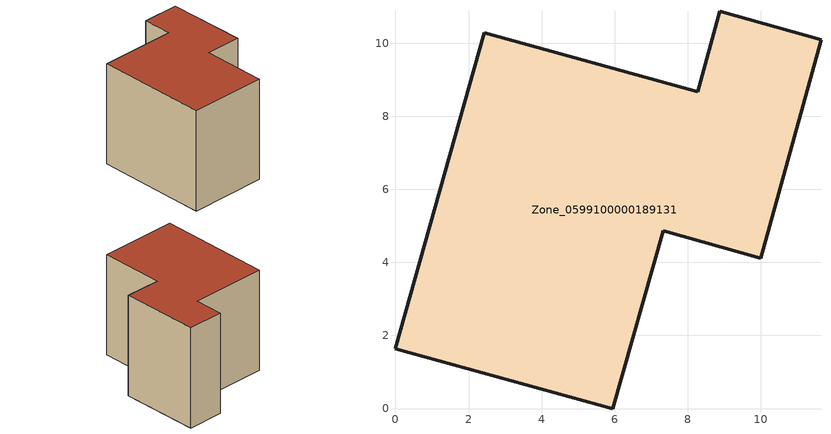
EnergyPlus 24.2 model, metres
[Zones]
Zone_0599100000189131
 floor ground (C_G): 8.28,8.67 8.88,10.87 11.65,10.1 10,4.11 7.33,4.87 5.95,0 0,1.64 2.43,10.29 z0
 wall outside (C_F): 2.43,10.29 0,1.64 5.95,0 7.33,4.87 10,4.11 11.65,10.1 8.88,10.87 8.28,8.67 2.43,10.29 z0:8.13
 roof outside (C_R): 8.28,8.67 2.43,10.29 0,1.64 5.95,0 7.33,4.87 10,4.11 11.65,10.1 8.88,10.87 z8.13
[BUILDING]
Pand.0599100000189131: North Axis=0; Terrain=City; Loads Convergence Tolerance Value=0.04; Temperature Convergence Tolerance Value=0.4; Solar Distribution=FullExterior; Maximum Number of Warmup Days=25; Minimum Number of Warmup Days=1
[Site:Location]
Rotterdam.The.Hague.AP_ZH_NLD Design_Conditions: Latitude=51.96; Longitude=4.45; Time Zone=1; Elevation=-4.5
[SITE:GROUNDTEMPERATURE:BUILDINGSURFACE]
18, 18, 18, 18, 18, 18, 18, 18, 18, 18, 18, 18
[MATERIAL] Thermal Absorptance=0.9; Solar Absorptance=0.7; Visible Absorptance=0.7
Name | Roughness | Thickness | Conductivity | Density | Specific Heat
G.TI.1975-1991 | MediumSmooth | 0.15 | 0.288461 | 540 | 1210
F.TI.1975-1991 | Rough | 0.3 | 0.230769 | 1920 | 840
R.TI.1975-1991 | MediumRough | 0.2 | 0.153846 | 1500 | 1000
[CONSTRUCTION]
C_G: G.TI.1975-1991
C_F: F.TI.1975-1991
C_R: R.TI.1975-1991
[ZONE]
Zone_0599100000189131: Type=1; Multiplier=1; Ceiling Height=Autocalculate; Volume=Autocalculate; Floor Area=autocalculate; Part of Total Floor Area=Yes
[ZONEINFILTRATION:DESIGNFLOWRATE]
Infil_Zone_0599100000189131: Zone or ZoneList or Space or SpaceList=Zone_0599100000189131; Schedule=AlwaysOn; Design Flow Rate Calculation Method=Flow/Area; Flow Rate per Floor Area=0.003; Constant Term Coefficient=1; Temperature Term Coefficient=0; Velocity Term Coefficient=0; Velocity Squared Term Coefficient=0
[HVACTEMPLATE:ZONE:IDEALLOADSAIRSYSTEM]
Zone_0599100000189131: Maximum Heating Supply Air Temperature=50; Minimum Cooling Supply Air Temperature=13; Maximum Heating Supply Air Humidity Ratio=0.0156; Minimum Cooling Supply Air Humidity Ratio=0.0077; Heating Limit=NoLimit; Cooling Limit=NoLimit; Dehumidification Control Type=ConstantSensibleHeatRatio; Cooling Sensible Heat Ratio=0.7; Dehumidification Setpoint=60; Humidification Control Type=None; Humidification Setpoint=30; Outdoor Air Method=None; Outdoor Air Flow Rate per Person=0.00944; Outdoor Air Flow Rate per Zone Floor Area=0; Outdoor Air Flow Rate per Zone=0; Demand Controlled Ventilation Type=None; Outdoor Air Economizer Type=NoEconomizer; Heat Recovery Type=None; Sensible Heat Recovery Effectiveness=0.7; Latent Heat Recovery Effectiveness=0.65
[ZONECONTROL:THERMOSTAT]
ThermostatControl_Zone_0599100000189131: Zone or ZoneList=Zone_0599100000189131; Control Type Schedule=DualSetpointControlType; Control 1=Thermostat_Zone_0599100000189131; Temperature Difference Between Cutout And Setpoint=0
[THERMOSTATSETPOINT:DUALSETPOINT]
Thermostat_Zone_0599100000189131: Heating Setpoint Temperature Schedule=HeatingSetpoint_Zone_0599100000189131; Cooling Setpoint Temperature Schedule=CoolingSetpoint_Zone_0599100000189131
[SCHEDULE:COMPACT]
HeatingSetpoint_Zone_0599100000189131: Through: 12/31, For: AllDays, Until: 24:00, 21
CoolingSetpoint_Zone_0599100000189131: Through: 12/31, For: AllDays, Until: 24:00, 24
DualSetpointControlType: Through: 12/31, For: AllDays, Until: 24:00, 4
AlwaysOn: Through: 12/31, For: AllDays, Until: 24:00, 1
